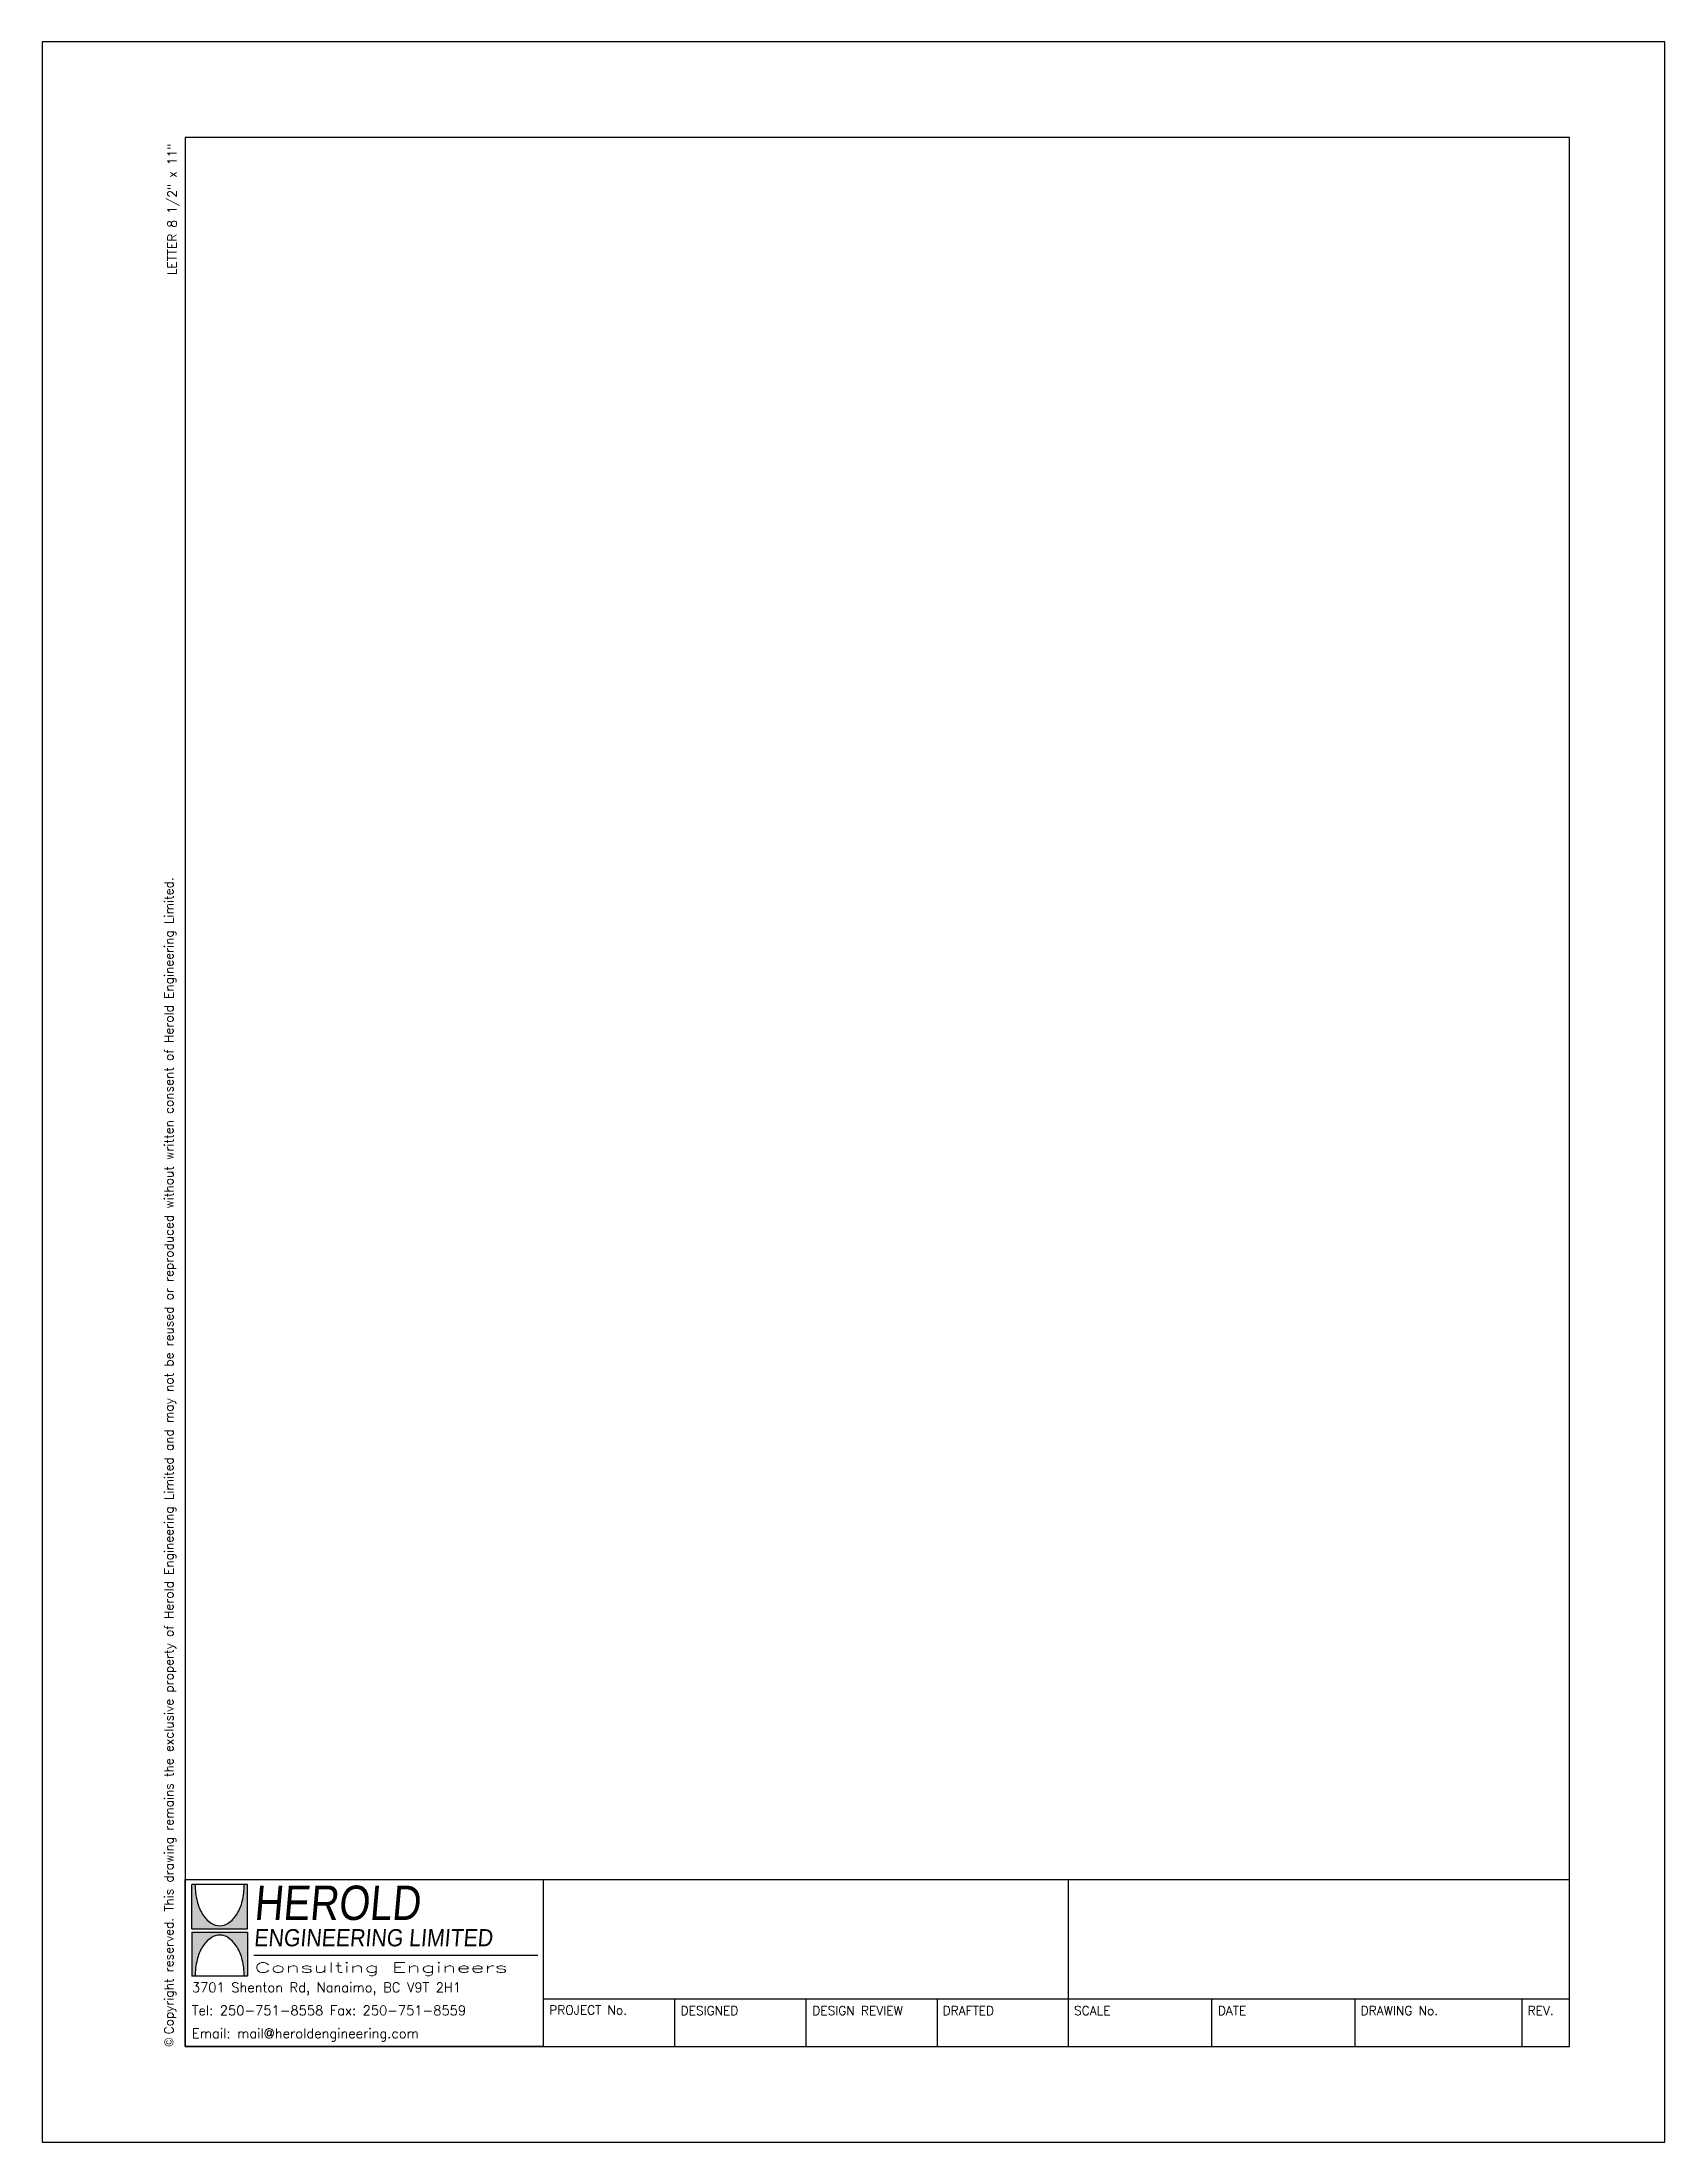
# Model space of a CAD drawing. Extents: x 0 to 35.4, y 0 to 11.
# Drawn here: x 0 to 8.5, y 0 to 11 of the extents above.
import ezdxf
from ezdxf.enums import TextEntityAlignment as Align

# ---------------------------------------------------------------- set-up
doc = ezdxf.new("R2010")
doc.units = 0
doc.header["$LTSCALE"] = 0.375
doc.header["$MEASUREMENT"] = 0
doc.layers.get('DEFPOINTS').update_dxf_attribs({"linetype": 'CONTINUOUS'})
for name, color, linetype in [('BDR-18', 1, 'CONTINUOUS'), ('BDR-25', 4, 'CONTINUOUS'), ('BDR-35', 2, 'CONTINUOUS'), ('BDR-50', 5, 'CONTINUOUS'), ('BDR-70', 7, 'CONTINUOUS')]:
    doc.layers.add(name, color=color, linetype=linetype)
doc.styles.add('HEL15', font='romans.shx', dxfattribs={"height": 0.046875})
doc.styles.add('LOGO-HEL', font='ERASBD.TTF')
doc.styles.add('LOGO2-HEL', font='ROMANS.shx')

# ---------------------------------------------------------------- blocks, each defined once
blk = doc.blocks.new('hel_logo_sm')
at = {"layer": 'BDR-18'}
for points in [[(0.089, -0.18, -0.074062), (0.062, -0.113, -0.060657), (0.051, -0.027), (0.035, -0.027), (0.035, -0.259), (0.326, -0.259), (0.326, -0.027), (0.31, -0.027, -0.060657), (0.299, -0.113, -0.074062), (0.272, -0.18, -0.106906), (0.226, -0.229, -0.152862), (0.181, -0.243, -0.152862), (0.135, -0.229, -0.106906)], [(0.272, -0.354, -0.074062), (0.299, -0.421, -0.060657), (0.31, -0.507), (0.326, -0.507), (0.326, -0.275), (0.035, -0.275), (0.035, -0.507), (0.051, -0.507, -0.060657), (0.062, -0.421, -0.074062), (0.089, -0.354, -0.106906), (0.135, -0.305, -0.152862), (0.181, -0.291, -0.152862), (0.226, -0.305, -0.106906)]]:
    blk.add_hatch(color=253, dxfattribs=at).paths.add_polyline_path(points)
at = {"layer": 'BDR-18', "ltscale": 8}
for p, q in [((0.035, -0.259), (0.035, -0.027)), ((0.326, -0.027), (0.035, -0.027)), ((0.326, -0.259), (0.326, -0.027)), ((0.035, -0.259), (0.326, -0.259)), ((0.035, -0.275), (0.326, -0.275)), ((0.035, -0.275), (0.035, -0.507)), ((0.326, -0.275), (0.326, -0.507)), ((0.326, -0.507), (0.035, -0.507))]:
    blk.add_line(p, q, dxfattribs=at)
for centre, radius, start, end in [((0.413, -0.027), 0.361, 180, 193.8846), ((-0.052, -0.027), 0.361, 346.1154, 360), ((0.298, -0.055), 0.243, 193.8846, 210.8274), ((0.226, -0.098), 0.159, 210.8274, 235.2356), ((0.135, -0.098), 0.159, 304.7644, 329.1726), ((0.063, -0.055), 0.243, 329.1726, 346.1154), ((0.226, -0.436), 0.159, 124.7644, 149.1726), ((0.181, -0.163), 0.0797, 235.2356, 270), ((0.181, -0.371), 0.0797, 90, 124.7644), ((0.181, -0.163), 0.0797, 270, 304.7644), ((0.181, -0.371), 0.0797, 55.2356, 90), ((0.135, -0.436), 0.159, 30.8274, 55.2356), ((0.413, -0.507), 0.361, 166.1154, 180), ((0.298, -0.479), 0.243, 149.1726, 166.1154), ((0.063, -0.479), 0.243, 13.8846, 30.8274), ((-0.052, -0.507), 0.361, 0, 13.8846)]:
    blk.add_arc(centre, radius, start, end, dxfattribs=at)
at = {"layer": 'BDR-25'}
blk.add_line((0.36, -0.397), (1.846, -0.397), dxfattribs=at)
at = {"layer": 'DEFPOINTS'}
blk.add_lwpolyline([(0, -0.875), (0, 0), (1.875, 0), (1.875, -0.875)], close=True, dxfattribs=at)
at = {"layer": 'BDR-18', "insert": (0.035, -0.694), "char_height": 0.05016, "width": 1.80623, "attachment_point": 4, "line_spacing_factor": 1.44, "style": 'LOGO2-HEL'}
blk.add_mtext('3701 Shenton Rd, Nanaimo, BC V9T 2H1 \\PTel: 250-751-8558 Fax: 250-751-8559 \\PEmail: mail@heroldengineering.com', dxfattribs=at)
at = {"layer": 'BDR-35', "ltscale": 8, "style": 'LOGO-HEL', "oblique": 5}
for s, height, width, p in [('HEROLD', 0.1799, 0.8688, (0.359, -0.212)), ('ENGINEERING LIMITED', 0.08996, 0.9261, (0.359, -0.35))]:
    blk.add_text(s, height=height, dxfattribs=dict(at, width=width)).set_placement(p)
at = {"layer": 'BDR-35', "ltscale": 8, "style": 'LOGO2-HEL', "width": 1.8346}
blk.add_text('Consulting Engineers', height=0.05158, dxfattribs=at).set_placement((0.363, -0.487))

msp = doc.modelspace()

# ---------------------------------------------------------------- linework, layer by layer
at = {"layer": 'BDR-18'}
msp.add_lwpolyline([(0, 0), (8.5, 0), (8.5, 11), (0, 11)], close=True, dxfattribs=at)
at = {"layer": 'BDR-25', "ltscale": 8}
for p, q in [((5.375, 1.375), (5.375, 0.5)), ((2.625, 0.75), (8, 0.75)), ((3.313, 0.75), (3.313, 0.5)), ((4, 0.75), (4, 0.5)), ((4.688, 0.75), (4.688, 0.5)), ((6.125, 0.75), (6.125, 0.5)), ((6.875, 0.75), (6.875, 0.5)), ((7.75, 0.75), (7.75, 0.5))]:
    msp.add_line(p, q, dxfattribs=at)
at = {"layer": 'BDR-50'}
for p, q in [((0.75, 1.375), (8, 1.375)), ((2.625, 1.375), (2.625, 0.5))]:
    msp.add_line(p, q, dxfattribs=at)
at = {"layer": 'BDR-70'}
msp.add_lwpolyline([(0.75, 0.5), (8, 0.5), (8, 10.5), (0.75, 10.5)], close=True, dxfattribs=at)

# ---------------------------------------------------------------- block references
at = {"layer": 'BDR-50'}
msp.add_blockref('hel_logo_sm', (0.75, 1.375), dxfattribs=at)

# ---------------------------------------------------------------- texts
at = {"layer": 'BDR-18', "style": 'HEL15'}
msp.add_text('LETTER 8 1/2" x 11" ', height=0.04688, rotation=90, dxfattribs=at).set_placement((0.719, 10.5), align=Align.BOTTOM_RIGHT)
at = {"layer": 'BDR-18', "ltscale": 8, "style": 'HEL15'}
for s, height, p in [('PROJECT No.', 0.04688, (2.656, 0.715)), ('DESIGNED', 0.0469, (3.344, 0.712)), ('DESIGN REVIEW', 0.04688, (4.034, 0.712)), ('DRAFTED', 0.0469, (4.717, 0.712)), ('SCALE', 0.0469, (5.405, 0.712)), ('DATE', 0.0469, (6.158, 0.712)), ('DRAWING No.', 0.04688, (6.906, 0.712)), ('REV.', 0.0469, (7.781, 0.712))]:
    msp.add_text(s, height=height, dxfattribs=at).set_placement(p, align=Align.TOP_LEFT)
at = {"layer": 'BDR-18', "insert": (0.641, 0.5), "char_height": 0.046875, "width": 10.41797, "attachment_point": 1, "rotation": 90, "style": 'HEL15'}
msp.add_mtext('{\\fSymbol|b0|i0|c2|p18;Ó }Copyright reserved. This drawing remains the exclusive property of Herold Engineering Limited and may not be reused or reproduced without written consent of Herold Engineering Limited.', dxfattribs=at)

doc.saveas('drawing.dxf')
